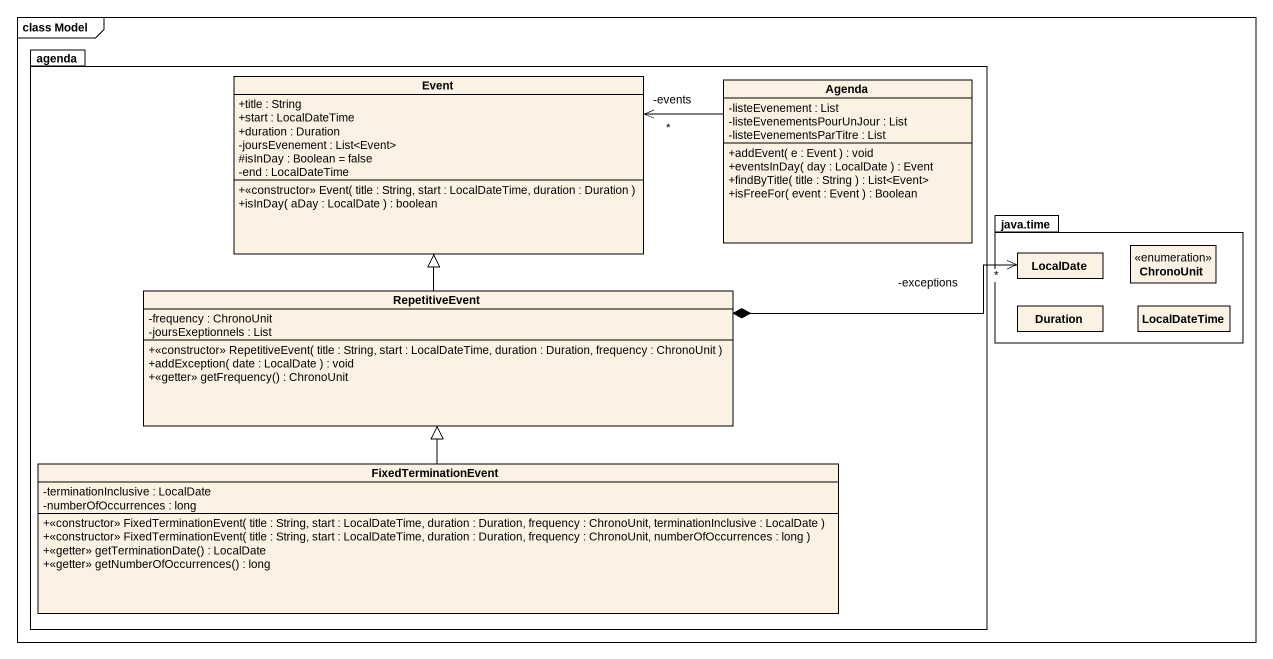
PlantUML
@startuml
mainframe class Model
hide circle
hide empty members
skinparam classAttributeIconSize 0
package agenda {
  class Event {
    +title : String
    +start : LocalDateTime
    +duration : Duration
    -joursEvenement : List<Event>
    #isInDay : Boolean = false
    -end : LocalDateTime
    +<<constructor>> Event( title : String, start : LocalDateTime, duration : Duration )
    +isInDay( aDay : LocalDate ) : boolean
  }
  class Agenda {
    -listeEvenement : List
    -listeEvenementsPourUnJour : List
    -listeEvenementsParTitre : List
    +addEvent( e : Event ) : void
    +eventsInDay( day : LocalDate ) : Event
    +findByTitle( title : String ) : List<Event>
    +isFreeFor( event : Event ) : Boolean
  }
  class RepetitiveEvent {
    -frequency : ChronoUnit
    -joursExeptionnels : List
    +<<constructor>> RepetitiveEvent( title : String, start : LocalDateTime, duration : Duration, frequency : ChronoUnit )
    +addException( date : LocalDate ) : void
    +<<getter>> getFrequency() : ChronoUnit
  }
  class FixedTerminationEvent {
    -terminationInclusive : LocalDate
    -numberOfOccurrences : long
    +<<constructor>> FixedTerminationEvent( title : String, start : LocalDateTime, duration : Duration, frequency : ChronoUnit, terminationInclusive : LocalDate )
    +<<constructor>> FixedTerminationEvent( title : String, start : LocalDateTime, duration : Duration, frequency : ChronoUnit, numberOfOccurrences : long )
    +<<getter>> getTerminationDate() : LocalDate
    +<<getter>> getNumberOfOccurrences() : long
  }
}
package "java.time" as java_time {
  class LocalDate
  enum ChronoUnit
  class Duration
  class LocalDateTime
}
Agenda -left-> "-events\n*" Event
RepetitiveEvent -up-|> Event
RepetitiveEvent *-right-> "-exceptions\n*" LocalDate
FixedTerminationEvent -up-|> RepetitiveEvent
@enduml
